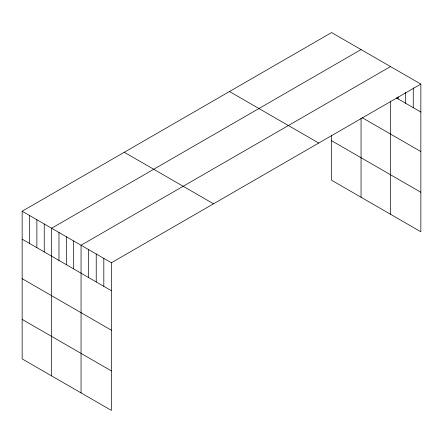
<?xml version="1.0" encoding="UTF-8"?>
<svg xmlns="http://www.w3.org/2000/svg" width="443" height="443" viewBox="0 0 443 443"><rect width="100%" height="100%" fill="white"/><g stroke="black" fill="none" stroke-linecap="round" stroke-linejoin="round"><path stroke-width="0.66" d="M22.15 211.228L111.403 262.76L111.403 410.428L22.15 358.902L22.15 211.228L331.597 32.572L420.85 84.098L420.85 231.772L331.597 180.24L331.597 135.309M361.051 49.577L51.604 228.234L51.604 375.902M390.505 66.577L81.058 245.239L81.058 392.908M111.403 262.76L420.85 84.098M396.341 97.903L420.85 112.051M362.186 117.688L420.85 151.561M331.597 140.736L420.85 192.262M229.48 91.529L318.733 143.056M124.267 152.27L213.52 203.802M22.15 239.181L111.403 290.708M22.15 278.686L111.403 330.218M22.15 319.392L111.403 370.924M413.264 87.902L413.264 107.671M405.677 92.382L405.677 103.291M398.091 96.867L398.091 98.911M390.505 101.115L390.505 214.251M361.051 118.392L361.051 197.246M103.817 258.38L103.817 286.328M96.231 254L96.231 281.953M88.644 249.619L88.644 277.573M73.693 240.986L73.693 268.94M66.328 236.734L66.328 264.687M58.969 232.486L58.969 260.434M44.239 223.981L44.239 251.934M36.874 219.734L36.874 247.681M29.515 215.481L29.515 243.434"/></g></svg>
